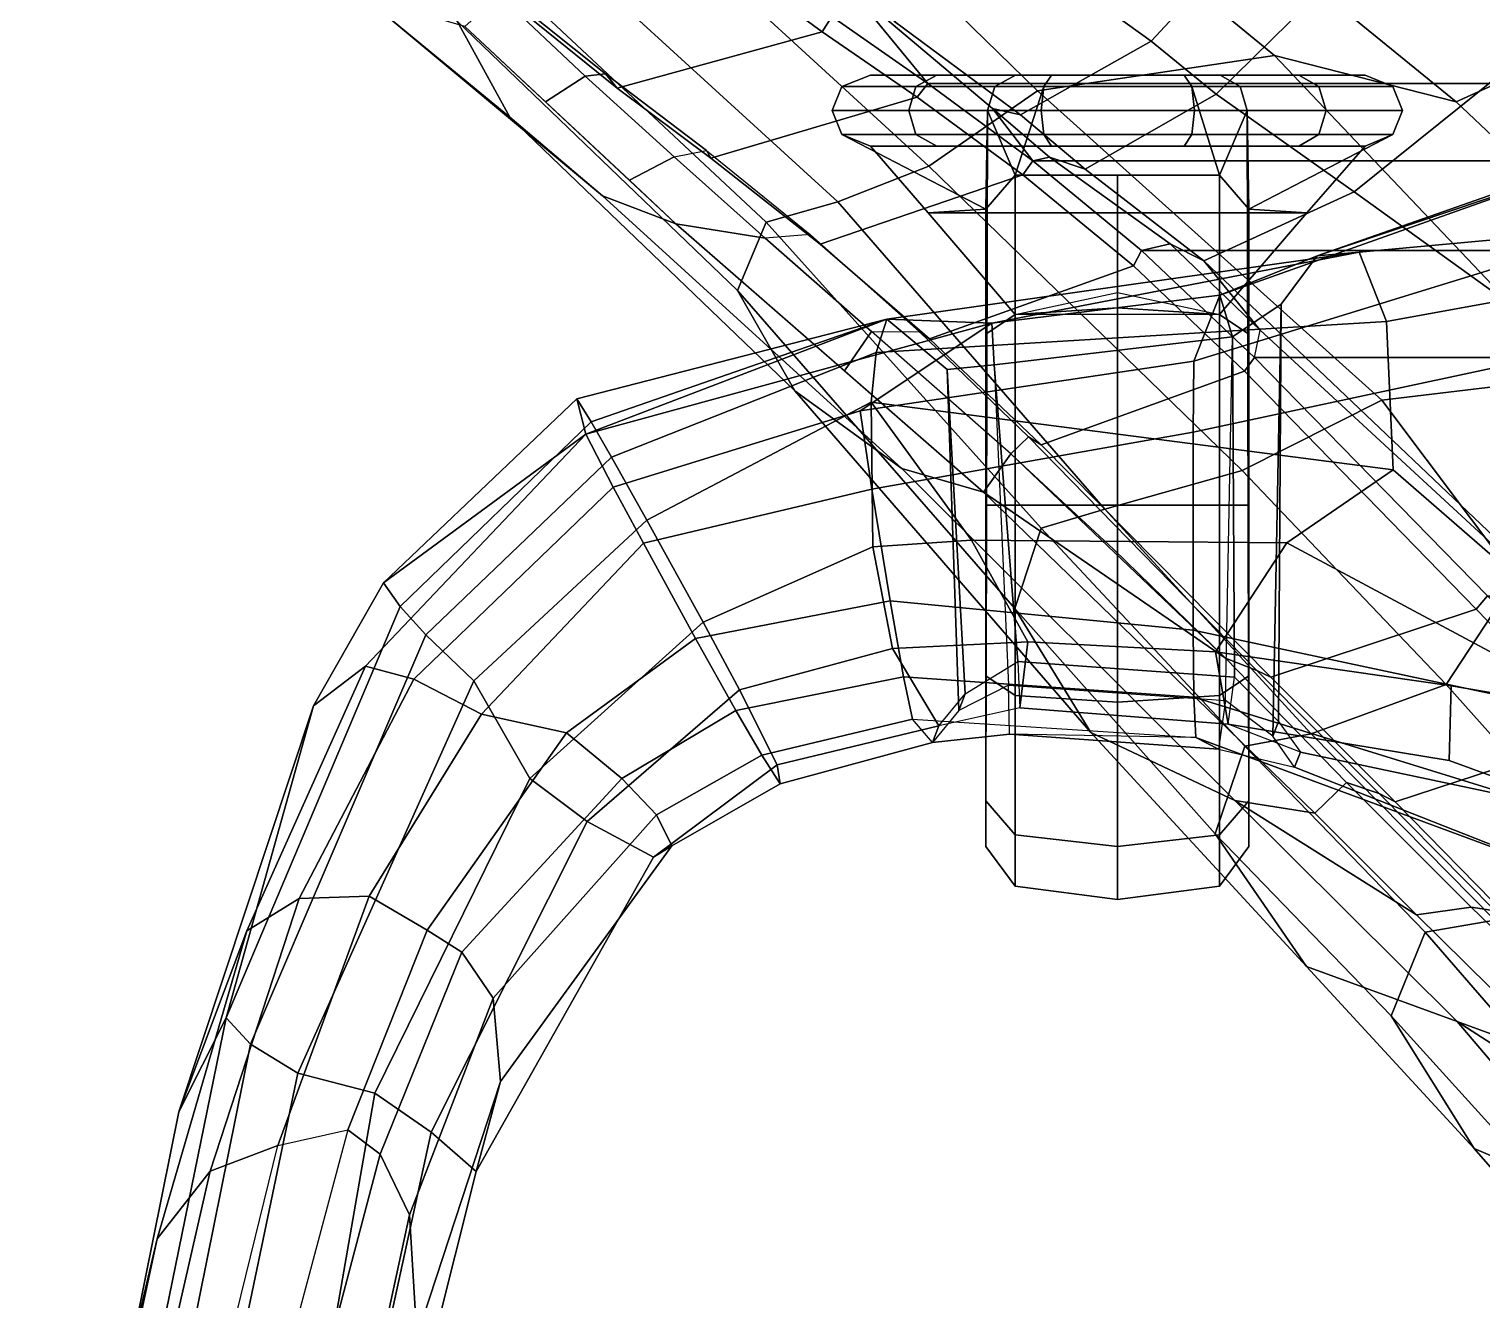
# Model space of a CAD drawing. Extents: x -14.5 to 14.5, y -12.2 to 16.5.
# Drawn here: x -11.718 to -8.784, y 6.867 to 9.432 of the extents above; entities that cross this region are included whole.
import ezdxf

# ---------------------------------------------------------------- set-up
doc = ezdxf.new("R2010")
doc.units = 0
doc.header["$MEASUREMENT"] = 0
for name, color, linetype in [('FABRICBACK', 82, 'Continuous'), ('SEAT-CHASSIS', 253, 'Continuous'), ('SEAT-FRAME', 253, 'Continuous')]:
    doc.layers.add(name, color=color, linetype=linetype)

msp = doc.modelspace()

# ---------------------------------------------------------------- linework, layer by layer
at = {"layer": 'FABRICBACK'}
for points in [[(-10.0969, 9.4573, 34.7136), (-9.9028, 9.322, 34.055), (9.9028, 9.322, 34.055), (10.0969, 9.4573, 34.7136)], [(-9.6908, 9.1664, 33.4116), (9.6908, 9.1664, 33.4116), (9.9028, 9.322, 34.055), (-9.9028, 9.322, 34.055)], [(-9.6908, 9.1664, 33.4116), (-9.4718, 8.9853, 32.7918), (9.4718, 8.9853, 32.7918), (9.6908, 9.1664, 33.4116)], [(-9.2434, 8.7689, 32.1697), (9.2434, 8.7689, 32.1697), (9.4718, 8.9853, 32.7918), (-9.4718, 8.9853, 32.7918)], [(-9.2434, 8.7689, 32.1697), (-8.7726, 8.2879, 30.9385), (8.7726, 8.2879, 30.9385), (9.2434, 8.7689, 32.1697)]]:
    msp.add_3dface(points, dxfattribs=at)
at = {"layer": 'SEAT-CHASSIS'}
for points in [[(-8.583, 9.1539, 22.3795), (-9.3137, 8.895, 22.3164), (-9.3661, 8.7615, 22.6372), (-8.5879, 9.0012, 22.6553)], [(-8.583, 9.1539, 22.3795), (-9.1167, 8.9741, 22.1222), (-9.3137, 8.895, 22.3164), (-8.583, 9.1539, 22.3795)], [(-9.1167, 8.9741, 20.547), (-9.1167, 8.9741, 22.1222), (-8.583, 9.1539, 22.3795), (-8.544, 9.1749, 20.1409)], [(-9.1167, 8.9741, 20.547), (-8.544, 9.1749, 20.1409), (-8.5417, 9.0271, 20.0035), (-9.0321, 8.9814, 20.1201)], [(-8.977, 8.8415, 19.9905), (-9.0321, 8.9814, 20.1201), (-8.5417, 9.0271, 20.0035), (-8.5408, 8.9211, 19.9661)], [(-8.977, 8.8415, 19.9905), (-10.0076, 8.7795, 20.1762), (-9.9856, 8.8465, 20.3066), (-9.0321, 8.9814, 20.1201)], [(-9.9856, 8.8465, 20.3066), (-9.986, 8.8462, 20.5933), (-9.7738, 8.8381, 20.3679), (-9.0321, 8.9814, 20.1201)], [(-9.3137, 8.895, 20.3527), (-9.1167, 8.9741, 20.547), (-9.0321, 8.9814, 20.1201), (-9.7738, 8.8381, 20.3679)], [(-9.3675, 8.6182, 22.7096), (-8.5906, 8.7843, 22.7277), (-8.5879, 9.0012, 22.6553), (-9.3661, 8.7615, 22.6372)], [(-9.1895, 8.8766, 22.1111), (-9.2879, 8.8109, 22.1955), (-9.3137, 8.895, 22.3164), (-9.1167, 8.9741, 22.1222)], [(-9.3137, 8.895, 20.3527), (-9.2879, 8.8109, 20.4737), (-9.1895, 8.8766, 20.558), (-9.1167, 8.9741, 20.547)], [(-9.1895, 8.8766, 22.1111), (-9.1167, 8.9741, 22.1222), (-9.1167, 8.9741, 20.547), (-9.1895, 8.8766, 20.558)], [(-8.9631, 8.5422, 19.9441), (-8.977, 8.8415, 19.9905), (-8.5408, 8.9211, 19.9661), (-8.5422, 8.1766, 19.93)], [(-10.0395, 8.6613, 22.6098), (-9.3661, 8.7615, 22.6372), (-9.3137, 8.895, 22.3164), (-9.7738, 8.8381, 22.3013)], [(-9.2879, 8.8109, 22.1955), (-9.7693, 8.7544, 22.176), (-9.7738, 8.8381, 22.3013), (-9.3137, 8.895, 22.3164)], [(-9.7738, 8.8381, 20.3679), (-9.7693, 8.7544, 20.4932), (-9.2879, 8.8109, 20.4737), (-9.3137, 8.895, 20.3527)], [(-9.1895, 8.8766, 22.1111), (-9.2066, 8.0048, 22.0975), (-9.3017, 8.077, 22.2705), (-9.2879, 8.8109, 22.1955)], [(-9.2879, 8.8109, 20.4737), (-9.2835, 8.1237, 20.5061), (-9.1948, 8.0346, 20.6969), (-9.1895, 8.8766, 20.558)], [(-9.1895, 8.8766, 22.1111), (-9.1895, 8.8766, 20.558), (-9.1948, 8.0346, 20.6969), (-9.2066, 8.0048, 22.0975)], [(-10.6118, 8.6858, 20.6529), (-9.986, 8.8462, 20.5933), (-9.9856, 8.8465, 20.3066), (-10.5827, 8.6393, 20.3772)], [(-10.5933, 8.6143, 22.2753), (-9.986, 8.8462, 22.0758), (-9.986, 8.8462, 20.5933), (-10.6118, 8.6858, 20.6529)], [(-9.7738, 8.8381, 22.3013), (-9.986, 8.8462, 22.0758), (-10.5933, 8.6143, 22.2753)], [(-10.5383, 8.5073, 22.5689), (-10.0395, 8.6613, 22.6098), (-9.7738, 8.8381, 22.3013), (-10.5933, 8.6143, 22.2753)], [(-10.5415, 8.5682, 20.2152), (-10.5827, 8.6393, 20.3772), (-9.9856, 8.8465, 20.3066), (-10.0076, 8.7795, 20.1762)], [(-8.977, 8.8415, 19.9905), (-8.9631, 8.5422, 19.9441), (-10.0171, 8.6786, 20.0875), (-10.0076, 8.7795, 20.1762)], [(-9.864, 8.7448, 22.0645), (-9.864, 8.7448, 20.6046), (-9.986, 8.8462, 20.5933), (-9.986, 8.8462, 22.0758)], [(-9.864, 8.7448, 22.0645), (-9.986, 8.8462, 22.0758), (-9.7738, 8.8381, 22.3013), (-9.7693, 8.7544, 22.176)], [(-9.7738, 8.8381, 20.3679), (-9.986, 8.8462, 20.5933), (-9.864, 8.7448, 20.6046), (-9.7693, 8.7544, 20.4932)], [(-9.3017, 8.077, 22.2705), (-9.2879, 8.8109, 22.1955), (-9.7693, 8.7544, 22.176), (-9.7401, 8.1078, 22.2837)], [(-9.2879, 8.8109, 20.4737), (-9.7693, 8.7544, 20.4932), (-9.7212, 8.1554, 20.4804), (-9.2835, 8.1237, 20.5061)], [(-10.5415, 8.5682, 20.2152), (-10.0076, 8.7795, 20.1762), (-10.0171, 8.6786, 20.0875), (-10.4702, 8.4409, 20.1133)], [(-9.3675, 8.2186, 22.6908), (-8.5906, 8.0533, 22.6953), (-8.5906, 8.7843, 22.7277), (-9.3675, 8.6182, 22.7096)], [(-9.3675, 8.6182, 22.7096), (-9.3661, 8.7615, 22.6372), (-10.0395, 8.6613, 22.6098), (-10.016, 8.5031, 22.7002)], [(-9.7693, 8.7544, 22.176), (-9.7401, 8.1078, 22.2837), (-9.8404, 8.0567, 22.1151), (-9.864, 8.7448, 22.0645)], [(-9.8274, 8.0899, 20.6493), (-9.7212, 8.1554, 20.4804), (-9.7693, 8.7544, 20.4932), (-9.864, 8.7448, 20.6046)], [(-9.864, 8.7448, 20.6046), (-9.864, 8.7448, 22.0645), (-9.8404, 8.0567, 22.1151), (-9.8274, 8.0899, 20.6493)], [(-11.0017, 8.3141, 20.7261), (-10.5933, 8.6143, 22.2753), (-10.6118, 8.6858, 20.6529)], [(-10.6118, 8.6858, 20.6529), (-10.5827, 8.6393, 20.3772), (-10.9682, 8.2662, 20.4412), (-11.0017, 8.3141, 20.7261)], [(-10.4773, 8.3941, 22.6739), (-10.016, 8.5031, 22.7002), (-10.0395, 8.6613, 22.6098), (-10.5383, 8.5073, 22.5689)], [(-10.3567, 8.2346, 20.1115), (-10.4702, 8.4409, 20.1133), (-10.0171, 8.6786, 20.0875), (-10.0142, 8.3872, 20.0551)], [(-9.8147, 8.4004, 20.0317), (-10.0142, 8.3872, 20.0551), (-10.0142, 8.3872, 20.0551), (-10.0171, 8.6786, 20.0875)], [(-8.9631, 8.5422, 19.9441), (-9.1778, 8.395, 19.9609), (-9.8147, 8.4004, 20.0317), (-10.0171, 8.6786, 20.0875)], [(-10.9682, 8.2662, 20.4412), (-10.5827, 8.6393, 20.3772), (-10.5415, 8.5682, 20.2152), (-10.9163, 8.2093, 20.2886)], [(-11.1435, 8.0657, 20.7725), (-11.0384, 8.146, 22.2831), (-10.5933, 8.6143, 22.2753), (-11.0017, 8.3141, 20.7261)], [(-10.5383, 8.5073, 22.5689), (-10.5933, 8.6143, 22.2753), (-11.0384, 8.146, 22.2831), (-10.9407, 8.12, 22.5651)], [(-9.3675, 8.2186, 22.6908), (-9.3675, 8.6182, 22.7096), (-10.016, 8.5031, 22.7002), (-9.9791, 8.2776, 22.6911)], [(-10.9163, 8.2093, 20.2886), (-10.5415, 8.5682, 20.2152), (-10.4702, 8.4409, 20.1133), (-10.8198, 8.1162, 20.1914)], [(-8.5419, 8.0547, 19.959), (-9.1778, 8.395, 19.9609), (-8.9631, 8.5422, 19.9441), (-8.5422, 8.1766, 19.93)], [(-10.4773, 8.3941, 22.6739), (-10.5383, 8.5073, 22.5689), (-10.9407, 8.12, 22.5651), (-10.8041, 8.0493, 22.6946)], [(-10.3719, 8.2021, 22.6914), (-9.9791, 8.2776, 22.6911), (-10.016, 8.5031, 22.7002), (-10.4773, 8.3941, 22.6739)], [(-10.8198, 8.1162, 20.1914), (-10.4702, 8.4409, 20.1133), (-10.3567, 8.2346, 20.1115), (-10.7063, 7.9194, 20.2089)], [(-10.3719, 8.2021, 22.6914), (-10.4773, 8.3941, 22.6739), (-10.8041, 8.0493, 22.6946), (-10.6322, 8.0117, 22.6939)], [(-9.7011, 8.1953, 20.1689), (-9.9745, 8.1816, 20.2015), (-10.0142, 8.3872, 20.0551), (-9.8147, 8.4004, 20.0317)], [(-9.7011, 8.1953, 20.1689), (-9.8147, 8.4004, 20.0317), (-9.1778, 8.395, 19.9609), (-9.3223, 8.1748, 20.0948)], [(-8.8464, 8.1065, 19.9945), (-9.3223, 8.1748, 20.0948), (-9.1778, 8.395, 19.9609), (-8.5419, 8.0547, 19.959)], [(-10.283, 8.0982, 20.2215), (-10.3567, 8.2346, 20.1115), (-10.0142, 8.3872, 20.0551), (-9.9745, 8.1816, 20.2015)], [(-11.1435, 8.0657, 20.7725), (-11.0017, 8.3141, 20.7261), (-10.9682, 8.2662, 20.4412), (-11.3194, 7.436, 20.6956)], [(-10.2906, 8.0565, 22.6004), (-9.9519, 8.1245, 22.5897), (-9.9791, 8.2776, 22.6911), (-10.3719, 8.2021, 22.6914)], [(-9.3661, 8.0832, 22.6024), (-9.3675, 8.2186, 22.6908), (-9.9791, 8.2776, 22.6911), (-9.9519, 8.1245, 22.5897)], [(-10.9682, 8.2662, 20.4412), (-10.9163, 8.2093, 20.2886), (-11.2706, 7.3831, 20.569), (-11.3194, 7.436, 20.6956)], [(-10.3567, 8.2346, 20.1115), (-10.283, 8.0982, 20.2215), (-10.591, 7.8326, 20.3112), (-10.7063, 7.9194, 20.2089)], [(-9.3661, 8.0832, 22.6024), (-8.5882, 7.8433, 22.6052), (-8.5906, 8.0533, 22.6953), (-9.3675, 8.2186, 22.6908)], [(-10.9163, 8.2093, 20.2886), (-10.8198, 8.1162, 20.1914), (-11.175, 7.3247, 20.4863), (-11.2706, 7.3831, 20.569)], [(-10.3719, 8.2021, 22.6914), (-10.6322, 8.0117, 22.6939), (-10.521, 7.9194, 22.6021), (-10.2906, 8.0565, 22.6004)], [(-9.9745, 8.1816, 20.2015), (-9.7011, 8.1953, 20.1689), (-9.7171, 8.0616, 20.4184), (-9.8809, 8.0256, 20.6435)], [(-9.3223, 8.1748, 20.0948), (-9.2963, 8.0287, 20.4468), (-9.7171, 8.0616, 20.4184), (-9.7011, 8.1953, 20.1689)], [(-10.2069, 7.947, 20.7721), (-10.283, 8.0982, 20.2215), (-9.9745, 8.1816, 20.2015), (-9.8809, 8.0256, 20.6435)], [(-9.8809, 8.0256, 20.6435), (-9.8274, 8.0899, 20.6493), (-9.7212, 8.1554, 20.4804), (-9.7171, 8.0616, 20.4184)], [(-9.7212, 8.1554, 20.4804), (-9.7171, 8.0616, 20.4184), (-9.2963, 8.0287, 20.4468), (-9.2835, 8.1237, 20.5061)], [(-9.3223, 8.1748, 20.0948), (-8.8464, 8.1065, 19.9945), (-8.8505, 7.9555, 20.2235), (-9.2963, 8.0287, 20.4468)], [(-11.1435, 8.0657, 20.7725), (-11.415, 7.246, 21.033), (-11.2778, 7.612, 22.3536), (-11.0384, 8.146, 22.2831)], [(-11.1721, 7.6771, 22.6155), (-10.9407, 8.12, 22.5651), (-11.0384, 8.146, 22.2831), (-11.2778, 7.612, 22.3536)], [(-10.8198, 8.1162, 20.1914), (-10.7063, 7.9194, 20.2089), (-11.0193, 7.2837, 20.4966), (-11.175, 7.3247, 20.4863)], [(-11.0309, 7.6816, 22.7443), (-10.8041, 8.0493, 22.6946), (-10.9407, 8.12, 22.5651), (-11.1721, 7.6771, 22.6155)], [(-10.283, 8.0982, 20.2215), (-10.2069, 7.947, 20.7721), (-10.4572, 7.7604, 20.7844), (-10.591, 7.8326, 20.3112)], [(-9.9519, 8.1245, 22.5897), (-10.2906, 8.0565, 22.6004), (-10.2384, 7.966, 22.4084), (-9.9336, 8.0389, 22.3977)], [(-9.9519, 8.1245, 22.5897), (-9.9336, 8.0389, 22.3977), (-9.3619, 8.0019, 22.3583), (-9.3661, 8.0832, 22.6024)], [(-9.7378, 8.0086, 22.3373), (-9.7401, 8.1078, 22.2837), (-9.8404, 8.0567, 22.1151), (-9.8938, 7.9922, 22.1133)], [(-9.3017, 8.077, 22.2705), (-9.3164, 7.9782, 22.3217), (-9.7378, 8.0086, 22.3373), (-9.7401, 8.1078, 22.2837)], [(-9.2963, 8.0287, 20.4468), (-9.2835, 8.1237, 20.5061), (-9.1948, 8.0346, 20.6969), (-9.1504, 7.9723, 20.6942)], [(-8.5459, 7.8442, 20.1773), (-8.8505, 7.9555, 20.2235), (-8.8464, 8.1065, 19.9945), (-8.5419, 8.0547, 19.959)], [(-9.8404, 8.0567, 22.1151), (-9.8938, 7.9922, 22.1133), (-9.8809, 8.0256, 20.6435), (-9.8274, 8.0899, 20.6493)], [(-9.3661, 8.0832, 22.6024), (-9.3619, 8.0019, 22.3583), (-8.5833, 7.7137, 22.3176), (-8.5882, 7.8433, 22.6052)], [(-9.1623, 7.9424, 22.0963), (-9.2066, 8.0048, 22.0975), (-9.3017, 8.077, 22.2705), (-9.3164, 7.9782, 22.3217)], [(-11.1435, 8.0657, 20.7725), (-11.3194, 7.436, 20.6956), (-11.415, 7.246, 21.033), (-11.1435, 8.0657, 20.7725)], [(-10.9141, 7.6128, 22.7543), (-10.6322, 8.0117, 22.6939), (-10.8041, 8.0493, 22.6946), (-11.0309, 7.6816, 22.7443)], [(-10.2384, 7.966, 22.4084), (-10.2906, 8.0565, 22.6004), (-10.521, 7.9194, 22.6021), (-10.4505, 7.8458, 22.3905)], [(-9.8938, 7.9922, 22.1133), (-9.9336, 8.0389, 22.3977), (-10.2384, 7.966, 22.4084), (-10.201, 7.9084, 21.97)], [(-9.3619, 8.0019, 22.3583), (-9.7378, 8.0086, 22.3373), (-9.8938, 7.9922, 22.1133), (-9.9336, 8.0389, 22.3977)], [(-10.521, 7.9194, 22.6021), (-10.6322, 8.0117, 22.6939), (-10.9141, 7.6128, 22.7543), (-10.8438, 7.5686, 22.6955)], [(-10.2069, 7.947, 20.7721), (-9.8809, 8.0256, 20.6435), (-9.8938, 7.9922, 22.1133), (-10.201, 7.9084, 21.97)], [(-9.7378, 8.0086, 22.3373), (-9.3164, 7.9782, 22.3217), (-9.3619, 8.0019, 22.3583)], [(-9.1504, 7.9723, 20.6942), (-9.2963, 8.0287, 20.4468), (-8.8505, 7.9555, 20.2235), (-8.5459, 7.8442, 20.1773)], [(-9.1948, 8.0346, 20.6969), (-9.1504, 7.9723, 20.6942), (-9.1623, 7.9424, 22.0963), (-9.2066, 8.0048, 22.0975)], [(-9.3164, 7.9782, 22.3217), (-9.1624, 7.9424, 22.0978), (-8.5833, 7.7137, 22.3176), (-9.3619, 8.0019, 22.3583)], [(-10.4201, 7.7836, 21.9863), (-10.201, 7.9084, 21.97), (-10.2384, 7.966, 22.4084), (-10.4505, 7.8458, 22.3905)], [(-8.5833, 7.7137, 22.3176), (-9.1624, 7.9424, 22.0978), (-9.1504, 7.9723, 20.6942), (-8.5459, 7.8442, 20.1773)], [(-10.2069, 7.947, 20.7721), (-10.201, 7.9084, 21.97), (-10.4201, 7.7836, 21.9863), (-10.4572, 7.7604, 20.7844)], [(-11.0193, 7.2837, 20.4966), (-10.7063, 7.9194, 20.2089), (-10.591, 7.8326, 20.3112), (-10.9055, 7.205, 20.6003)], [(-10.8438, 7.5686, 22.6955), (-10.7807, 7.4757, 22.5086), (-10.4505, 7.8458, 22.3905), (-10.521, 7.9194, 22.6021)], [(-10.9055, 7.205, 20.6003), (-10.591, 7.8326, 20.3112), (-10.4572, 7.7604, 20.7844), (-10.815, 7.1262, 21.0559)], [(-10.4201, 7.7836, 21.9863), (-10.4505, 7.8458, 22.3905), (-10.7807, 7.4757, 22.5086), (-10.7656, 7.3077, 22.0971)], [(-10.815, 7.1262, 21.0559), (-10.4572, 7.7604, 20.7844), (-10.4201, 7.7836, 21.9863), (-10.7656, 7.3077, 22.0971)], [(-11.1721, 7.6771, 22.6155), (-11.2778, 7.612, 22.3536), (-11.4592, 6.9897, 22.6171), (-11.3523, 7.1264, 22.8196)], [(-11.0309, 7.6816, 22.7443), (-11.1721, 7.6771, 22.6155), (-11.3523, 7.1264, 22.8196), (-11.2153, 7.1783, 22.9207)], [(-10.9141, 7.6128, 22.7543), (-11.0309, 7.6816, 22.7443), (-11.2153, 7.1783, 22.9207), (-11.0741, 7.2098, 22.8973)], [(-11.587, 6.3951, 21.5355), (-11.4592, 6.9897, 22.6171), (-11.2778, 7.612, 22.3536), (-11.415, 7.246, 21.033)], [(-11.0088, 7.161, 22.8484), (-10.8438, 7.5686, 22.6955), (-10.9141, 7.6128, 22.7543), (-11.0741, 7.2098, 22.8973)], [(-10.8438, 7.5686, 22.6955), (-11.0088, 7.161, 22.8484), (-10.9497, 7.0382, 22.6964), (-10.7807, 7.4757, 22.5086)], [(-10.9347, 6.7923, 22.3635), (-10.7656, 7.3077, 22.0971), (-10.7807, 7.4757, 22.5086), (-10.9497, 7.0382, 22.6964)], [(-11.415, 7.246, 21.033), (-11.3194, 7.436, 20.6956), (-11.555, 6.2832, 21.3784), (-11.587, 6.3951, 21.5355)], [(-11.555, 6.2832, 21.3784), (-11.3194, 7.436, 20.6956), (-11.2706, 7.3831, 20.569), (-11.5059, 6.2161, 21.2966)], [(-11.5059, 6.2161, 21.2966), (-11.2706, 7.3831, 20.569), (-11.175, 7.3247, 20.4863), (-11.4174, 6.1643, 21.2429)], [(-11.4174, 6.1643, 21.2429), (-11.175, 7.3247, 20.4863), (-11.0193, 7.2837, 20.4966), (-11.2315, 6.067, 21.3383)], [(-10.815, 7.1262, 21.0559), (-10.7656, 7.3077, 22.0971), (-10.9347, 6.7923, 22.3635), (-11.0255, 6.2869, 21.6902)], [(-11.0193, 7.2837, 20.4966), (-10.9055, 7.205, 20.6003), (-11.1457, 6.1063, 21.4143), (-11.2315, 6.067, 21.3383)], [(-11.2153, 7.1783, 22.9207), (-11.0741, 7.2098, 22.8973), (-11.2194, 6.6661, 23.2717), (-11.3353, 6.6908, 23.2533)], [(-11.0088, 7.161, 22.8484), (-11.0741, 7.2098, 22.8973), (-11.2194, 6.6661, 23.2717), (-11.1675, 6.5593, 23.2896)], [(-10.9055, 7.205, 20.6003), (-10.815, 7.1262, 21.0559), (-11.0255, 6.2869, 21.6902), (-11.1457, 6.1063, 21.4143)], [(-11.3353, 6.6908, 23.2533), (-11.2153, 7.1783, 22.9207), (-11.3523, 7.1264, 22.8196), (-11.4674, 6.6225, 23.1845)], [(-11.1675, 6.5593, 23.2896), (-11.0915, 6.3815, 23.1702), (-10.9497, 7.0382, 22.6964), (-11.0088, 7.161, 22.8484)], [(-11.4674, 6.6225, 23.1845), (-11.3523, 7.1264, 22.8196), (-11.4592, 6.9897, 22.6171), (-11.5947, 6.4111, 23.0064)], [(-10.9347, 6.7923, 22.3635), (-10.9497, 7.0382, 22.6964), (-11.0915, 6.3815, 23.1702), (-11.0731, 6.0797, 22.955)], [(-11.587, 6.3951, 21.5355), (-11.7177, 5.594, 22.3627), (-11.5947, 6.4111, 23.0064), (-11.4592, 6.9897, 22.6171)]]:
    msp.add_3dface(points, dxfattribs=at)
at = {"layer": 'SEAT-FRAME'}
for points in [[(-9.7126, 9.5956, 34.4993), (-9.4517, 9.4078, 33.6008), (-8.9901, 9.9039, 33.5639), (-9.3719, 10.0173, 34.4359)], [(-9.203, 9.3786, 31.6022), (-9.6812, 9.3075, 31.6023), (-10.2601, 9.8721, 33.2318), (-9.868, 9.9242, 33.2452)], [(-9.203, 9.3786, 31.6022), (-9.868, 9.9242, 33.2452), (-9.529, 9.8496, 33.2825), (-8.8359, 9.2854, 31.6289)], [(-9.321, 9.3007, 33.2293), (-8.7635, 9.8487, 33.1669), (-8.9901, 9.9039, 33.5639), (-9.4517, 9.4078, 33.6008)], [(-9.6812, 9.3075, 31.6023), (-9.9007, 9.1555, 31.6279), (-10.5023, 9.7066, 33.2519), (-10.2601, 9.8721, 33.2318)], [(-8.6817, 9.882, 32.4189), (-8.2203, 9.6625, 31.574), (-8.5809, 9.4008, 31.7877), (-8.9434, 9.733, 32.6815)], [(-8.5809, 9.4008, 31.7877), (-8.8359, 9.2854, 31.6289), (-9.529, 9.8496, 33.2825), (-8.9434, 9.733, 32.6815)], [(-9.321, 9.3007, 33.2293), (-9.0424, 9.1037, 32.5201), (-8.4064, 9.6149, 32.4122), (-8.7635, 9.8487, 33.1669)], [(-10.8533, 9.4481, 33.2859), (-10.7469, 9.2541, 33.3334), (-11.2578, 9.6746, 34.9925), (-11.1708, 9.717, 34.2365)], [(-10.5023, 9.7066, 33.2519), (-9.9007, 9.1555, 31.6279), (-10.0846, 9.0835, 31.6378), (-10.6626, 9.6117, 33.2627)], [(-11.0412, 9.4971, 35.0299), (-11.2578, 9.6746, 34.9925), (-10.7469, 9.2541, 33.3334), (-10.5598, 9.0953, 33.3782)], [(-10.6626, 9.6117, 33.2627), (-10.0846, 9.0835, 31.6378), (-10.2293, 9.0422, 31.6422), (-10.7876, 9.5646, 33.2651)], [(-10.1667, 9.6216, 34.9887), (-10.0969, 9.4573, 34.7136), (-9.9028, 9.322, 34.055), (-10.0628, 9.517, 34.5471)], [(-9.7161, 9.2591, 33.5826), (-9.4517, 9.4078, 33.6008), (-9.7126, 9.5956, 34.4993), (-9.9706, 9.4471, 34.4655)], [(-8.4064, 9.6149, 32.4122), (-9.0424, 9.1037, 32.5201), (-8.0047, 8.3576, 30.4918), (-7.1358, 9.0707, 30.3668)], [(-10.7876, 9.5646, 33.2651), (-10.2293, 9.0422, 31.6422), (-10.2871, 8.9043, 31.6699), (-10.8533, 9.4481, 33.2859)], [(-10.2586, 9.5792, 35.3505), (-10.2788, 9.5454, 35.3412), (-10.116, 9.4267, 34.7119), (-10.0969, 9.4573, 34.7136)], [(-10.5303, 9.3125, 34.5743), (-10.116, 9.4267, 34.7119), (-10.2788, 9.5454, 35.3412), (-10.7145, 9.4618, 35.253)], [(-9.7161, 9.2591, 33.5826), (-9.9706, 9.4471, 34.4655), (-10.0628, 9.517, 34.5471), (-9.7724, 9.2718, 33.5618)], [(-9.6908, 9.1664, 33.4116), (-9.7724, 9.2718, 33.5618), (-10.0628, 9.517, 34.5471), (-9.9028, 9.322, 34.055)], [(-11.0412, 9.4971, 35.0299), (-10.5598, 9.0953, 33.3782), (-10.4115, 9.0392, 33.3996), (-10.8376, 9.4374, 35.0425)], [(-10.675, 9.2855, 34.4157), (-10.595, 9.337, 34.3945), (-10.7677, 9.5007, 35.0438), (-10.8376, 9.4374, 35.0425)], [(-10.7677, 9.5007, 35.0438), (-10.595, 9.337, 34.3945), (-10.5537, 9.3418, 34.4134), (-10.7405, 9.4907, 35.0877)], [(-10.5303, 9.3125, 34.5743), (-10.7145, 9.4618, 35.253), (-10.7405, 9.4907, 35.0877), (-10.5537, 9.3418, 34.4134)], [(-10.7469, 9.2541, 33.3334), (-10.8533, 9.4481, 33.2859), (-10.2871, 8.9043, 31.6699), (-10.1715, 8.7021, 31.7164)], [(-9.9028, 9.322, 34.055), (-10.0969, 9.4573, 34.7136), (-10.116, 9.4267, 34.7119), (-9.9243, 9.2943, 34.0654)], [(-10.5303, 9.3125, 34.5743), (-10.3414, 9.1715, 33.9609), (-9.9243, 9.2943, 34.0654), (-10.116, 9.4267, 34.7119)], [(-9.7161, 9.2591, 33.5826), (-9.5856, 9.1491, 33.1926), (-9.321, 9.3007, 33.2293), (-9.4517, 9.4078, 33.6008)], [(-8.5809, 9.4008, 31.7877), (-7.8266, 8.6275, 30.1073), (-8.0995, 8.5889, 30.0251), (-8.8359, 9.2854, 31.6289)], [(-9.203, 9.3786, 31.6022), (-8.5877, 8.7305, 29.9952), (-8.9862, 8.6828, 30.0052), (-9.6812, 9.3075, 31.6023)], [(-9.203, 9.3786, 31.6022), (-8.8359, 9.2854, 31.6289), (-8.0995, 8.5889, 30.0251), (-8.5877, 8.7305, 29.9952)], [(-10.5052, 9.1268, 33.7609), (-10.4149, 9.1742, 33.7208), (-10.595, 9.337, 34.3945), (-10.675, 9.2855, 34.4157)], [(-10.4149, 9.1742, 33.7208), (-10.3499, 9.1871, 33.7578), (-10.5537, 9.3418, 34.4134), (-10.595, 9.337, 34.3945)], [(-10.5303, 9.3125, 34.5743), (-10.5537, 9.3418, 34.4134), (-10.3499, 9.1871, 33.7578), (-10.3414, 9.1715, 33.9609)], [(-10.0188, 9.3392, 20.1398), (-10.0188, 9.3392, 19.8721), (-10.0764, 9.3159, 19.8567), (-10.0764, 9.3159, 20.1552)], [(-9.7257, 9.3392, 21.1359), (-10.0188, 9.3392, 20.1398), (-10.0764, 9.3159, 20.1552), (-9.7679, 9.3159, 21.178)], [(-10.0188, 9.3392, 19.8721), (-9.885, 9.3392, 19.6403), (-9.9271, 9.3159, 19.5981), (-10.0764, 9.3159, 19.8567)], [(-9.3129, 9.3392, 21.1359), (-9.0198, 9.3392, 20.1398), (-10.0188, 9.3392, 20.1398), (-9.7257, 9.3392, 21.1359)], [(-9.0198, 9.3392, 19.8721), (-9.1537, 9.3392, 19.6403), (-9.885, 9.3392, 19.6403), (-10.0188, 9.3392, 19.8721)], [(-9.0198, 9.3392, 19.8721), (-10.0188, 9.3392, 19.8721), (-10.0188, 9.3392, 20.1398), (-9.0198, 9.3392, 20.1398)], [(-9.885, 9.3392, 19.6403), (-9.6532, 9.3392, 19.5065), (-9.6686, 9.3159, 19.4489), (-9.9271, 9.3159, 19.5981)], [(-9.3855, 9.3392, 19.5065), (-9.6532, 9.3392, 19.5065), (-9.885, 9.3392, 19.6403), (-9.1537, 9.3392, 19.6403)], [(-9.6532, 9.3392, 21.2697), (-9.7257, 9.3392, 21.1359), (-9.7679, 9.3159, 21.178), (-9.6686, 9.3159, 21.3273)], [(-9.3129, 9.3392, 21.1359), (-9.7257, 9.3392, 21.1359), (-9.6532, 9.3392, 21.2697), (-9.3855, 9.3392, 21.2697)], [(-9.6532, 9.3392, 19.5065), (-9.3855, 9.3392, 19.5065), (-9.3701, 9.3159, 19.4489), (-9.6686, 9.3159, 19.4489)], [(-9.3855, 9.3392, 21.2697), (-9.6532, 9.3392, 21.2697), (-9.6686, 9.3159, 21.3273), (-9.3701, 9.3159, 21.3273)], [(-9.1133, 9.3159, 19.5981), (-9.3701, 9.3159, 19.4489), (-9.3855, 9.3392, 19.5065), (-9.1537, 9.3392, 19.6403)], [(-9.3701, 9.3159, 21.3273), (-9.2726, 9.3159, 21.178), (-9.3129, 9.3392, 21.1359), (-9.3855, 9.3392, 21.2697)], [(-9.2726, 9.3159, 21.178), (-8.9641, 9.3159, 20.1552), (-9.0198, 9.3392, 20.1398), (-9.3129, 9.3392, 21.1359)], [(-8.9641, 9.3159, 19.8567), (-9.1133, 9.3159, 19.5981), (-9.1537, 9.3392, 19.6403), (-9.0198, 9.3392, 19.8721)], [(-8.9641, 9.3159, 20.1552), (-8.9641, 9.3159, 19.8567), (-9.0198, 9.3392, 19.8721), (-9.0198, 9.3392, 20.1398)], [(-10.0764, 9.3159, 20.1552), (-10.0764, 9.3159, 19.8567), (-10.0961, 9.2675, 19.8514), (-10.0961, 9.2675, 20.1605)], [(-10.0764, 9.3159, 19.8567), (-9.9271, 9.3159, 19.5981), (-9.9415, 9.2675, 19.5838), (-10.0961, 9.2675, 19.8514)], [(-9.7679, 9.3159, 21.178), (-10.0764, 9.3159, 20.1552), (-10.0961, 9.2675, 20.1605), (-9.7823, 9.2675, 21.1924)], [(-9.9271, 9.3159, 19.5981), (-9.6686, 9.3159, 19.4489), (-9.6739, 9.2675, 19.4292), (-9.9415, 9.2675, 19.5838)], [(-9.9028, 9.322, 34.055), (-9.9243, 9.2943, 34.0654), (-9.711, 9.1379, 33.4196), (-9.6908, 9.1664, 33.4116)], [(-9.9007, 9.1555, 31.6279), (-9.6812, 9.3075, 31.6023), (-8.9862, 8.6828, 30.0052), (-9.2686, 8.5408, 30.0352)], [(-9.6686, 9.3159, 21.3273), (-9.7679, 9.3159, 21.178), (-9.7823, 9.2675, 21.1924), (-9.7263, 9.1371, 21.7312)], [(-9.3701, 9.3159, 21.3273), (-9.6686, 9.3159, 21.3273), (-9.7263, 9.1371, 21.7312), (-9.3142, 9.1371, 21.7312)], [(-9.6686, 9.3159, 19.4489), (-9.3701, 9.3159, 19.4489), (-9.3648, 9.2675, 19.4292), (-9.6739, 9.2675, 19.4292)], [(-9.3456, 8.9641, 32.5495), (-9.0424, 9.1037, 32.5201), (-9.321, 9.3007, 33.2293), (-9.5856, 9.1491, 33.1926)], [(-9.0989, 9.2675, 19.5838), (-9.3648, 9.2675, 19.4292), (-9.3701, 9.3159, 19.4489), (-9.1133, 9.3159, 19.5981)], [(-9.3142, 9.1371, 21.7312), (-9.2582, 9.2675, 21.1924), (-9.2726, 9.3159, 21.178), (-9.3701, 9.3159, 21.3273)], [(-9.2582, 9.2675, 21.1924), (-8.9444, 9.2675, 20.1605), (-8.9641, 9.3159, 20.1552), (-9.2726, 9.3159, 21.178)], [(-8.9444, 9.2675, 19.8514), (-9.0989, 9.2675, 19.5838), (-9.1133, 9.3159, 19.5981), (-8.9641, 9.3159, 19.8567)], [(-8.9444, 9.2675, 20.1605), (-8.9444, 9.2675, 19.8514), (-8.9641, 9.3159, 19.8567), (-8.9641, 9.3159, 20.1552)], [(-10.1205, 8.9982, 33.3065), (-9.711, 9.1379, 33.4196), (-9.9243, 9.2943, 34.0654), (-10.3414, 9.1715, 33.9609)], [(-9.7161, 9.2591, 33.5826), (-9.7724, 9.2718, 33.5618), (-9.6571, 9.1732, 33.213), (-9.5856, 9.1491, 33.1926)], [(-9.7724, 9.2718, 33.5618), (-9.6908, 9.1664, 33.4116), (-9.6571, 9.1732, 33.213), (-9.7724, 9.2718, 33.5618)], [(-10.7469, 9.2541, 33.3334), (-10.1715, 8.7021, 31.7164), (-9.9552, 8.5452, 31.7563), (-10.5598, 9.0953, 33.3782)], [(-10.0961, 9.2675, 19.8514), (-10.0764, 9.2191, 19.8567), (-10.0764, 9.2191, 20.1552), (-10.0961, 9.2675, 20.1605)], [(-9.9415, 9.2675, 19.5838), (-9.9271, 9.2191, 19.5981), (-10.0764, 9.2191, 19.8567), (-10.0961, 9.2675, 19.8514)], [(-10.0961, 9.2675, 20.1605), (-10.0764, 9.2191, 20.1552), (-9.7856, 9.0683, 21.002), (-9.7823, 9.2675, 21.1924)], [(-9.6739, 9.2675, 19.4292), (-9.6686, 9.2191, 19.4489), (-9.9271, 9.2191, 19.5981), (-9.9415, 9.2675, 19.5838)], [(-9.7856, 9.0683, 21.6915), (-9.7823, 9.2675, 21.1924), (-9.7856, 7.8741, 21.6915), (-9.7856, 8.1264, 21.9438)], [(-9.7856, 9.0683, 21.002), (-9.7856, 7.7817, 21.3467), (-9.7856, 7.8741, 21.6915), (-9.7823, 9.2675, 21.1924)], [(-9.7823, 9.2675, 21.1924), (-9.7823, 9.2675, 21.1924), (-9.7856, 9.0683, 21.6915), (-9.7263, 9.1371, 21.7312)], [(-9.3648, 9.2675, 19.4292), (-9.3701, 9.2191, 19.4489), (-9.6686, 9.2191, 19.4489), (-9.6739, 9.2675, 19.4292)], [(-9.0989, 9.2675, 19.5838), (-9.1133, 9.2191, 19.5981), (-9.3701, 9.2191, 19.4489), (-9.3648, 9.2675, 19.4292)], [(-9.3142, 9.1371, 21.7312), (-9.2549, 9.0683, 21.6915), (-9.2582, 9.2675, 21.1924)], [(-9.2549, 8.1264, 21.9438), (-9.2549, 7.8741, 21.6915), (-9.2582, 9.2675, 21.1924), (-9.2549, 9.0683, 21.6915)], [(-9.2582, 9.2675, 21.1924), (-9.2549, 7.8741, 21.6915), (-9.2549, 7.7817, 21.3467), (-9.2549, 9.0683, 21.002)], [(-9.2582, 9.2675, 21.1924), (-9.2549, 9.0683, 21.002), (-8.9641, 9.2191, 20.1552), (-8.9444, 9.2675, 20.1605)], [(-8.9444, 9.2675, 19.8514), (-8.9641, 9.2191, 19.8567), (-9.1133, 9.2191, 19.5981), (-9.0989, 9.2675, 19.5838)], [(-8.9444, 9.2675, 20.1605), (-8.9641, 9.2191, 20.1552), (-8.9641, 9.2191, 19.8567), (-8.9444, 9.2675, 19.8514)], [(-10.0764, 9.2191, 19.8567), (-10.0188, 9.1959, 19.8721), (-10.0188, 9.1959, 20.1398), (-10.0764, 9.2191, 20.1552)], [(-9.9271, 9.2191, 19.5981), (-9.885, 9.1959, 19.6403), (-10.0188, 9.1959, 19.8721), (-10.0764, 9.2191, 19.8567)], [(-9.7856, 9.0683, 21.002), (-10.0764, 9.2191, 20.1552), (-10.0188, 9.1959, 20.1398), (-9.9022, 9.0609, 20.5709)], [(-9.6686, 9.2191, 19.4489), (-9.6532, 9.1959, 19.5065), (-9.885, 9.1959, 19.6403), (-9.9271, 9.2191, 19.5981)], [(-9.3701, 9.2191, 19.4489), (-9.3855, 9.1959, 19.5065), (-9.6532, 9.1959, 19.5065), (-9.6686, 9.2191, 19.4489)], [(-9.1133, 9.2191, 19.5981), (-9.1537, 9.1959, 19.6403), (-9.3855, 9.1959, 19.5065), (-9.3701, 9.2191, 19.4489)], [(-9.1374, 9.0609, 20.5709), (-9.0198, 9.1959, 20.1398), (-8.9641, 9.2191, 20.1552), (-9.2549, 9.0683, 21.002)], [(-8.9641, 9.2191, 19.8567), (-9.0198, 9.1959, 19.8721), (-9.1537, 9.1959, 19.6403), (-9.1133, 9.2191, 19.5981)], [(-8.9641, 9.2191, 20.1552), (-9.0198, 9.1959, 20.1398), (-9.0198, 9.1959, 19.8721), (-8.9641, 9.2191, 19.8567)], [(-10.1403, 9.0175, 33.1422), (-10.2313, 9.0103, 33.0962), (-10.4149, 9.1742, 33.7208), (-10.3499, 9.1871, 33.7578)], [(-10.1205, 8.9982, 33.3065), (-10.3414, 9.1715, 33.9609), (-10.3499, 9.1871, 33.7578), (-10.1403, 9.0175, 33.1422)], [(-10.0188, 9.1959, 20.1398), (-9.0198, 9.1959, 20.1398), (-9.1374, 9.0609, 20.5709), (-9.9022, 9.0609, 20.5709)], [(-9.885, 9.1959, 19.6403), (-9.1537, 9.1959, 19.6403), (-9.0198, 9.1959, 19.8721), (-10.0188, 9.1959, 19.8721)], [(-10.0188, 9.1959, 20.1398), (-10.0188, 9.1959, 19.8721), (-9.0198, 9.1959, 19.8721), (-9.0198, 9.1959, 20.1398)], [(-9.885, 9.1959, 19.6403), (-9.6532, 9.1959, 19.5065), (-9.3855, 9.1959, 19.5065), (-9.1537, 9.1959, 19.6403)], [(-10.4115, 9.0392, 33.3996), (-10.2313, 9.0103, 33.0962), (-10.4149, 9.1742, 33.7208), (-10.5052, 9.1268, 33.7609)], [(-9.9007, 9.1555, 31.6279), (-9.2686, 8.5408, 30.0352), (-9.5459, 8.463, 30.0516), (-10.0846, 9.0835, 31.6378)], [(-9.4718, 8.9853, 32.7918), (-9.6908, 9.1664, 33.4116), (-9.711, 9.1379, 33.4196), (-9.4875, 8.9543, 32.7875)], [(-9.4718, 8.9853, 32.7918), (-9.4138, 8.9987, 32.5125), (-9.6571, 9.1732, 33.213), (-9.6908, 9.1664, 33.4116)], [(-9.5856, 9.1491, 33.1926), (-9.6571, 9.1732, 33.213), (-9.4138, 8.9987, 32.5125), (-9.3456, 8.9641, 32.5495)], [(-10.1205, 8.9982, 33.3065), (-9.8997, 8.8068, 32.6914), (-9.4875, 8.9543, 32.7875), (-9.711, 9.1379, 33.4196)], [(-9.7856, 9.0683, 21.6915), (-9.7856, 8.8159, 21.9438), (-9.7263, 8.8557, 22.0127), (-9.7263, 9.1371, 21.7312)], [(-9.7263, 9.1371, 21.7312), (-9.7263, 8.8557, 22.0127), (-9.5202, 8.8692, 22.0362), (-9.5202, 9.1371, 21.7312)], [(-9.5202, 9.1371, 21.7312), (-9.5202, 8.8692, 22.0362), (-9.3142, 8.8557, 22.0127), (-9.3142, 9.1371, 21.7312)], [(-9.3142, 9.1371, 21.7312), (-9.3142, 8.8557, 22.0127), (-9.2549, 8.8159, 21.9438), (-9.2549, 9.0683, 21.6915)], [(-10.4115, 9.0392, 33.3996), (-10.5598, 9.0953, 33.3782), (-9.9552, 8.5452, 31.7563), (-9.7903, 8.4973, 31.7717)], [(-9.3456, 8.9641, 32.5495), (-8.5131, 8.1729, 30.4994), (-8.0047, 8.3576, 30.4918), (-9.0424, 9.1037, 32.5201)], [(-10.2293, 9.0422, 31.6422), (-10.0846, 9.0835, 31.6378), (-9.5459, 8.463, 30.0516), (-9.6738, 8.4248, 30.0597)], [(-9.7263, 8.8557, 20.6808), (-9.7856, 8.8159, 20.7496), (-9.7856, 9.0683, 21.002), (-9.9022, 9.0609, 20.5709)], [(-9.7856, 9.0683, 21.6915), (-9.7856, 8.1264, 21.9438), (-9.7856, 8.4712, 22.0362), (-9.7856, 8.8159, 21.9438)], [(-9.7856, 9.0683, 21.002), (-9.7856, 8.8159, 20.7496), (-9.7856, 7.8741, 21.002), (-9.7856, 7.7817, 21.3467)], [(-9.1374, 9.0609, 20.5709), (-9.2549, 9.0683, 21.002), (-9.2549, 8.8159, 20.7496), (-9.3142, 8.8557, 20.6808)], [(-9.2549, 8.8159, 21.9438), (-9.2549, 8.4712, 22.0362), (-9.2549, 8.1264, 21.9438), (-9.2549, 9.0683, 21.6915)], [(-9.2549, 7.7817, 21.3467), (-9.2549, 7.8741, 21.002), (-9.2549, 8.8159, 20.7496), (-9.2549, 9.0683, 21.002)], [(-10.0712, 8.7424, 32.5079), (-10.0167, 8.8216, 32.5069), (-10.2313, 9.0103, 33.0962), (-10.4115, 9.0392, 33.3996)], [(-9.7272, 8.2624, 30.094), (-10.2871, 8.9043, 31.6699), (-10.2293, 9.0422, 31.6422), (-9.6738, 8.4248, 30.0597)], [(-9.9022, 9.0609, 20.5709), (-9.1374, 9.0609, 20.5709), (-9.3142, 8.8557, 20.6808), (-9.7263, 8.8557, 20.6808)], [(-10.0167, 8.8216, 32.5069), (-9.9199, 8.821, 32.5307), (-10.1403, 9.0175, 33.1422), (-10.2313, 9.0103, 33.0962)], [(-10.1205, 8.9982, 33.3065), (-10.1403, 9.0175, 33.1422), (-9.9199, 8.821, 32.5307), (-9.8997, 8.8068, 32.6914)], [(-9.4718, 8.9853, 32.7918), (-9.4875, 8.9543, 32.7875), (-9.2635, 8.7418, 32.1798), (-9.2434, 8.7689, 32.1697)], [(-9.4718, 8.9853, 32.7918), (-9.2434, 8.7689, 32.1697), (-9.2321, 8.8243, 32.0999), (-9.4138, 8.9987, 32.5125)], [(-9.3456, 8.9641, 32.5495), (-9.4138, 8.9987, 32.5125), (-9.2321, 8.8243, 32.0999), (-9.3456, 8.9641, 32.5495)], [(-9.6738, 8.5925, 32.0779), (-9.2635, 8.7418, 32.1798), (-9.4875, 8.9543, 32.7875), (-9.8997, 8.8068, 32.6914)], [(-8.5824, 8.2255, 30.4806), (-8.5131, 8.1729, 30.4994), (-9.3456, 8.9641, 32.5495), (-9.2321, 8.8243, 32.0999)], [(-10.1715, 8.7021, 31.7164), (-10.2871, 8.9043, 31.6699), (-9.7272, 8.2624, 30.094), (-9.5739, 8.0119, 30.1468)], [(-9.7263, 8.4712, 20.5777), (-9.7263, 8.8557, 20.6808), (-9.5202, 8.9003, 20.6573), (-9.5202, 8.4712, 20.5506)], [(-9.5202, 8.4712, 20.5506), (-9.5202, 8.9003, 20.6573), (-9.3142, 8.8557, 20.6808), (-9.3142, 8.4712, 20.5777)], [(-9.7263, 8.8557, 22.0127), (-9.7263, 8.4712, 22.1157), (-9.5202, 8.4712, 22.1428), (-9.5202, 8.8692, 22.0362)], [(-9.5202, 8.8692, 22.0362), (-9.5202, 8.4712, 22.1428), (-9.3142, 8.4712, 22.1157), (-9.3142, 8.8557, 22.0127)], [(-9.7856, 8.4712, 20.6573), (-9.7856, 8.8159, 20.7496), (-9.7263, 8.8557, 20.6808), (-9.7263, 8.4712, 20.5777)], [(-9.7856, 8.8159, 21.9438), (-9.7856, 8.4712, 22.0362), (-9.7263, 8.4712, 22.1157), (-9.7263, 8.8557, 22.0127)], [(-9.3142, 8.4712, 20.5777), (-9.3142, 8.8557, 20.6808), (-9.2549, 8.8159, 20.7496), (-9.2549, 8.4712, 20.6573)], [(-9.3142, 8.8557, 22.0127), (-9.3142, 8.4712, 22.1157), (-9.2549, 8.4712, 22.0362), (-9.2549, 8.8159, 21.9438)], [(-9.7903, 8.4973, 31.7717), (-9.7356, 8.5749, 31.8171), (-10.0167, 8.8216, 32.5069), (-10.0712, 8.7424, 32.5079)], [(-9.6994, 8.6089, 31.9292), (-9.7356, 8.5749, 31.8171), (-10.0167, 8.8216, 32.5069), (-9.9199, 8.821, 32.5307)], [(-9.6738, 8.5925, 32.0779), (-9.8997, 8.8068, 32.6914), (-9.9199, 8.821, 32.5307), (-9.6994, 8.6089, 31.9292)], [(-9.7856, 8.4712, 20.6573), (-9.7856, 8.1264, 20.7496), (-9.7856, 7.8741, 21.002), (-9.7856, 8.8159, 20.7496)], [(-9.2549, 8.8159, 20.7496), (-9.2549, 7.8741, 21.002), (-9.2549, 8.1264, 20.7496), (-9.2549, 8.4712, 20.6573)], [(-8.5824, 8.2255, 30.4806), (-8.7726, 8.2879, 30.9385), (-9.2434, 8.7689, 32.1697), (-9.2321, 8.8243, 32.0999)], [(-9.2434, 8.7689, 32.1697), (-9.2635, 8.7418, 32.1798), (-8.7957, 8.2612, 30.9492), (-8.7726, 8.2879, 30.9385)], [(-9.2107, 8.124, 30.8635), (-8.7957, 8.2612, 30.9492), (-9.2635, 8.7418, 32.1798), (-9.6738, 8.5925, 32.0779)], [(-8.332, 8.4182, 29.1805), (-8.7159, 8.3227, 29.1829), (-8.9862, 8.6828, 30.0052), (-8.5877, 8.7305, 29.9952)], [(-10.1715, 8.7021, 31.7164), (-9.5739, 8.0119, 30.1468), (-9.283, 7.8751, 30.1757), (-9.9552, 8.5452, 31.7563)], [(-8.9862, 8.6828, 30.0052), (-8.7159, 8.3227, 29.1829), (-8.8561, 8.1091, 28.9679), (-9.2686, 8.5408, 30.0352)], [(-9.3018, 8.1623, 30.7692), (-9.2388, 8.1375, 30.7305), (-9.6994, 8.6089, 31.9292), (-9.7356, 8.5749, 31.8171)], [(-9.2107, 8.124, 30.8635), (-9.6738, 8.5925, 32.0779), (-9.6994, 8.6089, 31.9292), (-9.2388, 8.1375, 30.7305)], [(-9.7356, 8.5749, 31.8171), (-9.7903, 8.4973, 31.7717), (-9.3018, 8.1623, 30.7692), (-9.5278, 8.3825, 31.3141)], [(-9.7903, 8.4973, 31.7717), (-9.9552, 8.5452, 31.7563), (-9.283, 7.8751, 30.1757), (-9.1216, 7.8493, 30.1811)], [(-9.2686, 8.5408, 30.0352), (-8.8561, 8.1091, 28.9679), (-9.1291, 8.0092, 28.9028), (-9.5459, 8.463, 30.0516)], [(-9.7903, 8.4973, 31.7717), (-9.1216, 7.8493, 30.1811), (-9.0574, 7.9113, 30.1813), (-9.3018, 8.1623, 30.7692)], [(-9.7856, 8.1264, 20.7496), (-9.7856, 8.4712, 20.6573), (-9.7263, 8.4712, 20.5777), (-9.7263, 8.0867, 20.6808)], [(-9.7856, 8.4712, 22.0362), (-9.7856, 8.1264, 21.9438), (-9.7263, 8.0867, 22.0127), (-9.7263, 8.4712, 22.1157)], [(-9.7263, 8.0867, 20.6808), (-9.7263, 8.4712, 20.5777), (-9.5202, 8.4712, 20.5506), (-9.5202, 8.0731, 20.6573)], [(-9.7263, 8.4712, 22.1157), (-9.7263, 8.0867, 22.0127), (-9.5202, 8.0731, 22.0362), (-9.5202, 8.4712, 22.1428)], [(-9.6738, 8.4248, 30.0597), (-9.5459, 8.463, 30.0516), (-9.1291, 8.0092, 28.9028), (-9.2627, 7.9845, 28.9123)], [(-9.5202, 8.0731, 20.6573), (-9.5202, 8.4712, 20.5506), (-9.3142, 8.4712, 20.5777), (-9.3142, 8.0867, 20.6808)], [(-9.5202, 8.4712, 22.1428), (-9.5202, 8.0731, 22.0362), (-9.3142, 8.0867, 22.0127), (-9.3142, 8.4712, 22.1157)], [(-9.3142, 8.0867, 20.6808), (-9.3142, 8.4712, 20.5777), (-9.2549, 8.4712, 20.6573), (-9.2549, 8.1264, 20.7496)], [(-9.3142, 8.4712, 22.1157), (-9.3142, 8.0867, 22.0127), (-9.2549, 8.1264, 21.9438), (-9.2549, 8.4712, 22.0362)], [(-9.6738, 8.4248, 30.0597), (-9.2627, 7.9845, 28.9123), (-9.3227, 7.8073, 28.95), (-9.7272, 8.2624, 30.094)], [(-8.8561, 8.1091, 28.9679), (-8.7159, 8.3227, 29.1829), (-8.2091, 7.8142, 27.7482), (-8.5144, 7.7262, 27.9297)], [(-8.529, 8.038, 30.3451), (-8.7726, 8.2879, 30.9385), (-8.7957, 8.2612, 30.9492), (-8.5486, 8.0066, 30.3489)], [(-9.5739, 8.0119, 30.1468), (-9.7272, 8.2624, 30.094), (-9.3227, 7.8073, 28.95), (-9.1385, 7.54, 29.0181)], [(-9.2107, 8.124, 30.8635), (-8.9595, 7.8722, 30.2454), (-8.5486, 8.0066, 30.3489), (-8.7957, 8.2612, 30.9492)], [(-9.0574, 7.9113, 30.1813), (-8.9919, 7.8891, 30.1216), (-9.2388, 8.1375, 30.7305), (-9.3018, 8.1623, 30.7692)], [(-9.7856, 8.1264, 21.9438), (-9.7856, 7.8741, 21.6915), (-9.7263, 7.8052, 21.7312), (-9.7263, 8.0867, 22.0127)], [(-9.7856, 7.8741, 21.002), (-9.7856, 8.1264, 20.7496), (-9.7263, 8.0867, 20.6808), (-9.7263, 7.8052, 20.9622)], [(-9.3142, 8.0867, 22.0127), (-9.3142, 7.8052, 21.7312), (-9.2549, 7.8741, 21.6915), (-9.2549, 8.1264, 21.9438)], [(-9.3142, 7.8052, 20.9622), (-9.3142, 8.0867, 20.6808), (-9.2549, 8.1264, 20.7496), (-9.2549, 7.8741, 21.002)], [(-9.2107, 8.124, 30.8635), (-9.2388, 8.1375, 30.7305), (-8.9919, 7.8891, 30.1216), (-8.9595, 7.8722, 30.2454)], [(-8.5144, 7.7262, 27.9297), (-8.7583, 7.6333, 27.7538), (-9.1291, 8.0092, 28.9028), (-8.8561, 8.1091, 28.9679)], [(-9.7263, 7.8052, 20.9622), (-9.7263, 8.0867, 20.6808), (-9.5202, 8.0731, 20.6573), (-9.5202, 7.7817, 20.9487)], [(-9.7263, 8.0867, 22.0127), (-9.7263, 7.8052, 21.7312), (-9.5202, 7.7817, 21.7448), (-9.5202, 8.0731, 22.0362)], [(-9.5202, 7.7817, 20.9487), (-9.5202, 8.0731, 20.6573), (-9.3142, 8.0867, 20.6808), (-9.3142, 7.8052, 20.9622)], [(-9.5202, 8.0731, 22.0362), (-9.5202, 7.7817, 21.7448), (-9.3142, 7.8052, 21.7312), (-9.3142, 8.0867, 22.0127)], [(-9.5739, 8.0119, 30.1468), (-9.1385, 7.54, 29.0181), (-8.8339, 7.4286, 29.0589), (-9.283, 7.8751, 30.1757)], [(-9.1291, 8.0092, 28.9028), (-8.7583, 7.6333, 27.7538), (-8.8991, 7.6092, 27.7082), (-9.2627, 7.9845, 28.9123)], [(-8.8991, 7.6092, 27.7082), (-8.9675, 7.4404, 27.7578), (-9.3227, 7.8073, 28.95), (-9.2627, 7.9845, 28.9123)], [(-8.7297, 7.6382, 29.6752), (-8.3054, 7.7528, 29.7568), (-8.5486, 8.0066, 30.3489), (-8.9595, 7.8722, 30.2454)], [(-9.1216, 7.8493, 30.1811), (-8.9165, 7.6438, 29.684), (-8.8058, 7.6595, 29.5699), (-9.0574, 7.9113, 30.1813)], [(-9.0574, 7.9113, 30.1813), (-8.8058, 7.6595, 29.5699), (-8.7575, 7.6523, 29.5413), (-8.9919, 7.8891, 30.1216)], [(-9.7856, 7.8741, 21.6915), (-9.7856, 7.7817, 21.3467), (-9.7263, 7.7022, 21.3467), (-9.7263, 7.8052, 21.7312)], [(-9.7856, 7.7817, 21.3467), (-9.7856, 7.8741, 21.002), (-9.7263, 7.8052, 20.9622), (-9.7263, 7.7022, 21.3467)], [(-9.3142, 7.8052, 21.7312), (-9.3142, 7.7022, 21.3467), (-9.2549, 7.7817, 21.3467), (-9.2549, 7.8741, 21.6915)], [(-9.3142, 7.7022, 21.3467), (-9.3142, 7.8052, 20.9622), (-9.2549, 7.8741, 21.002), (-9.2549, 7.7817, 21.3467)], [(-8.9165, 7.6438, 29.684), (-9.283, 7.8751, 30.1757), (-8.8339, 7.4286, 29.0589), (-8.6173, 7.3492, 28.9353)], [(-8.9165, 7.6438, 29.684), (-9.1216, 7.8493, 30.1811), (-9.1216, 7.8493, 30.1811), (-9.283, 7.8751, 30.1757)], [(-8.7297, 7.6382, 29.6752), (-8.9595, 7.8722, 30.2454), (-8.9919, 7.8891, 30.1216), (-8.7575, 7.6523, 29.5413)], [(-9.7263, 7.8052, 21.7312), (-9.7263, 7.7022, 21.3467), (-9.5202, 7.6751, 21.3467), (-9.5202, 7.7817, 21.7448)], [(-9.7263, 7.7022, 21.3467), (-9.7263, 7.8052, 20.9622), (-9.5202, 7.7817, 20.9487), (-9.5202, 7.6751, 21.3467)], [(-9.5202, 7.7817, 21.7448), (-9.5202, 7.6751, 21.3467), (-9.3142, 7.7022, 21.3467), (-9.3142, 7.8052, 21.7312)], [(-9.5202, 7.6751, 21.3467), (-9.5202, 7.7817, 20.9487), (-9.3142, 7.8052, 20.9622), (-9.3142, 7.7022, 21.3467)], [(-8.9675, 7.4404, 27.7578), (-8.8, 7.1724, 27.8211), (-9.1385, 7.54, 29.0181), (-9.3227, 7.8073, 28.95)], [(-8.6173, 7.3492, 28.9353), (-8.5344, 7.3977, 28.8995), (-8.8058, 7.6595, 29.5699), (-8.9165, 7.6438, 29.684)], [(-8.5344, 7.3977, 28.8995), (-8.4983, 7.3998, 28.8989), (-8.7575, 7.6523, 29.5413), (-8.8058, 7.6595, 29.5699)], [(-8.5095, 7.3358, 26.4816), (-8.6521, 7.3246, 26.484), (-8.8991, 7.6092, 27.7082), (-8.7583, 7.6333, 27.7538)], [(-8.8991, 7.6092, 27.7082), (-8.6521, 7.3246, 26.484), (-8.7204, 7.1673, 26.5172), (-8.9675, 7.4404, 27.7578)], [(-8.5109, 7.0486, 27.8554), (-8.8339, 7.4286, 29.0589), (-9.1385, 7.54, 29.0181), (-8.8, 7.1724, 27.8211)], [(-8.8, 7.1724, 27.8211), (-8.9675, 7.4404, 27.7578), (-8.7204, 7.1673, 26.5172), (-8.5035, 6.8339, 26.5875)], [(-8.8339, 7.4286, 29.0589), (-8.5109, 7.0486, 27.8554), (-8.2007, 6.9781, 27.882), (-8.4036, 7.1517, 28.3953)], [(-8.6173, 7.3492, 28.9353), (-8.8339, 7.4286, 29.0589), (-8.4036, 7.1517, 28.3953)], [(-8.8, 7.1724, 27.8211), (-8.5035, 6.8339, 26.5875), (-8.2307, 6.6955, 26.6167), (-8.5109, 7.0486, 27.8554)]]:
    msp.add_3dface(points, dxfattribs=at)

doc.saveas('drawing.dxf')
